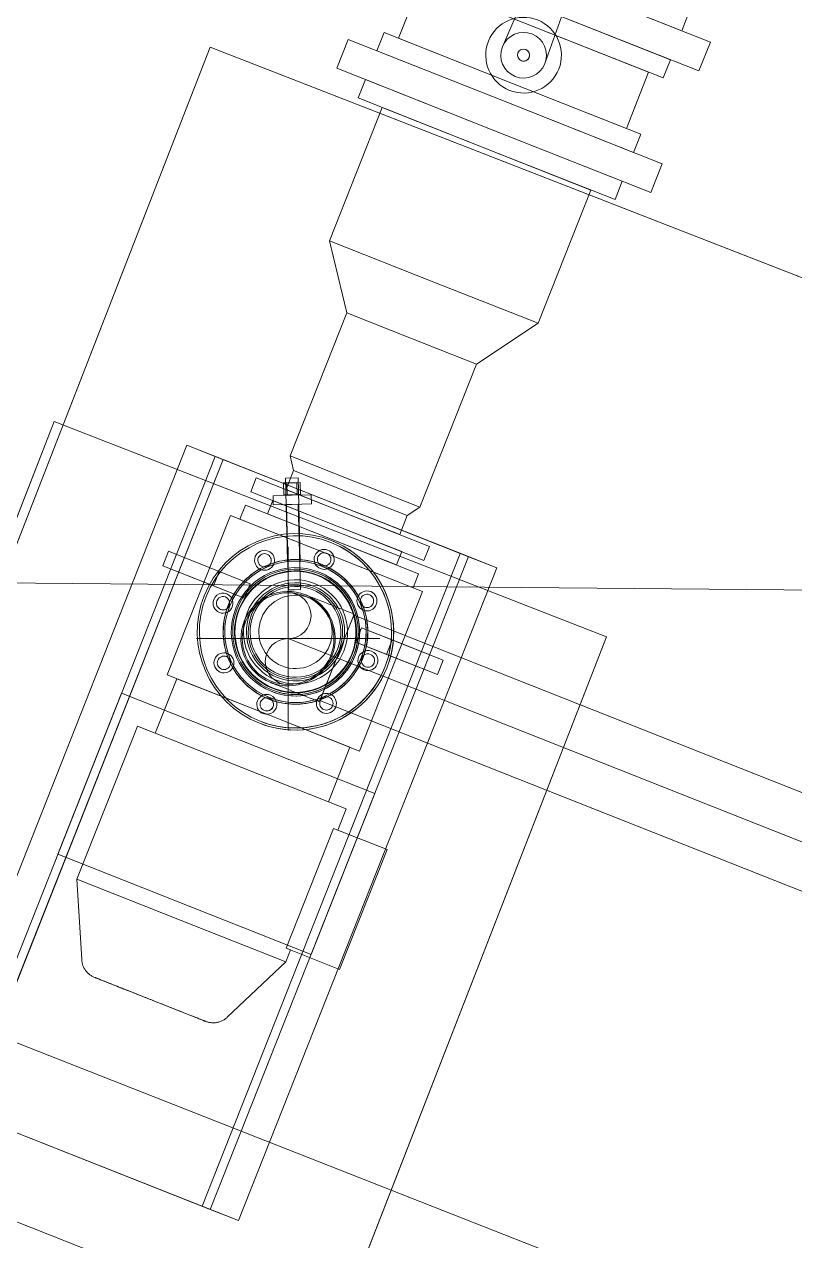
# Model space of a CAD drawing. Header units: metres. Extents: x -207 to 292, y -187 to 169.
# Drawn here: x -40.017 to -39.093, y -80.853 to -79.394 of the extents above; entities that cross this region are included whole.
import ezdxf

# ---------------------------------------------------------------- set-up
doc = ezdxf.new("R2010")
doc.units = ezdxf.units.M
for name, color, linetype, lineweight in [('A-FLOR', 7, 'Continuous', 9), ('C-TOPO-MAJR', 7, 'Continuous', 35), ('CERCO INTERIOR', 7, 'Continuous', 9), ('M-EQPM', 7, 'Continuous', 9), ('P-PIPE', 7, 'Continuous', 9), ('P-PIPE-CNTR', 7, 'Continuous', 9)]:
    doc.layers.add(name, color=color, linetype=linetype, lineweight=lineweight)
doc.layers.add('PR10-ARQ-PL-001-Emplazamiento-C-1_dwg', color=7, linetype='Continuous', lineweight=9, true_color=0x767676)

# ---------------------------------------------------------------- blocks, each defined once
blk = doc.blocks.new('M_Sistema Bombas-Valvulas - M_Sistema Bombas-Valvulas-2196224-PLANTA EMPLAZAMIENTO ACTUALIZADO')
at = {"layer": 'M-EQPM'}
for p, q in [((-0.6816, 0.2036), (0.1602, 0.2036)), ((-0.6816, 0.2036), (0.1602, 0.2036)), ((0.1602, 0.2036), (0.1602, 0.1569)), ((0.1602, 0.2036), (0.1602, 0.167)), ((0.6838, 0.2026), (0.6466, 0.2026)), ((0.6466, 0), (0.6466, 0.2026)), ((0.6838, 0), (0.6838, 0.2026)), ((0.015, 0.1773), (0.015, 0.0718)), ((0.015, 0.1116), (0.015, 0.1773)), ((0.015, 0.1773), (0.0337, 0.1773)), ((0.0337, 0.0718), (0.0337, 0.1773)), ((0.0337, 0.1773), (0.0337, 0.1116)), ((-0.6816, 0.167), (0.1602, 0.167)), ((0.1602, 0.167), (-0.6816, 0.167)), ((-0.6816, -0.1597), (-0.6816, 0.167)), ((-0.1453, 0.167), (-0.3529, 0.167)), ((-0.3529, 0.167), (-0.1453, 0.167)), ((-0.3529, 0.167), (-0.3529, -0.1597)), ((-0.3529, 0.167), (-0.3529, -0.1597)), ((-0.1453, -0.1597), (-0.1453, 0.167)), ((-0.1453, 0.167), (-0.1453, -0.1597)), ((0.1602, 0.167), (0.1602, -0.1597)), ((0.6466, 0.1657), (0.6231, 0.1657)), ((0.6231, 0), (0.6231, 0.1657)), ((0.6466, 0), (0.6466, 0.1657)), ((0.7074, 0.1657), (0.6838, 0.1657)), ((0.6838, 0), (0.6838, 0.1657)), ((0.7074, 0), (0.7074, 0.1657)), ((0.7799, 0), (0.7799, 0.1657)), ((-0.6816, 0.1569), (-0.6816, -0.1493)), ((0.1602, 0.1569), (-0.6816, 0.1569)), ((-0.6816, 0.1569), (0.1602, 0.1569)), ((0.1602, -0.1493), (0.1602, 0.1569)), ((0.7799, 0.147), (0.7074, 0.147)), ((0.7074, 0), (0.7074, 0.147)), ((0.7799, 0), (0.7799, 0.147)), ((-0.3724, 0.1347), (-0.4597, 0.0939)), ((-0.1904, 0.1347), (-0.3724, 0.1347)), ((-0.3724, 0), (-0.3724, 0.1347)), ((-0.1749, 0.1347), (-0.1904, 0.1347)), ((-0.1749, 0), (-0.1749, 0.1347)), ((0.4512, 0.1347), (0.3784, 0.0837)), ((0.6231, 0.1347), (0.4512, 0.1347)), ((0.4512, 0), (0.4512, 0.1347)), ((0.6231, 0), (0.6231, 0.1347)), ((0.1011, 0.124), (-0.1046, 0.124)), ((-0.1046, 0.124), (-0.1046, 0)), ((0.1011, 0), (0.1011, 0.124)), ((-0.1046, 0.1117), (-0.1749, 0.1117)), ((-0.1749, 0), (-0.1749, 0.1117)), ((-0.1046, 0), (-0.1046, 0.1117)), ((0.0337, 0.1116), (0.015, 0.1116)), ((0.015, 0.1116), (0.015, 0.0718)), ((0.0337, 0.0718), (0.0337, 0.1116)), ((0.1192, 0.1117), (0.1011, 0.1117)), ((0.1011, 0), (0.1011, 0.1117)), ((0.1192, 0), (0.1192, 0.1117)), ((0.1545, 0.1117), (0.1364, 0.1117)), ((0.1364, 0), (0.1364, 0.1117)), ((0.1545, 0), (0.1545, 0.1117)), ((0.1668, 0.079), (0.0751, 0.0401)), ((0.1364, 0.0833), (0.1192, 0.0833)), ((0.1192, 0), (0.1192, 0.0833)), ((0.1419, 0.0851), (0.1318, 0.0809)), ((0.1408, 0.0598), (0.1318, 0.0809)), ((0.1364, 0.0833), (0.1364, 0)), ((0.1419, 0.0851), (0.1509, 0.064)), ((0.1607, 0.0791), (0.1476, 0.0735)), ((0.1476, 0.0735), (0.1607, 0.0791)), ((0.1476, 0.0735), (0.1554, 0.0551)), ((0.1476, 0.0735), (0.1492, 0.0698)), ((0.1622, 0.0753), (0.1492, 0.0698)), ((0.1789, 0.0733), (0.1545, 0.0733)), ((0.1545, 0), (0.1545, 0.0733)), ((0.1622, 0.0753), (0.1607, 0.0791)), ((0.1685, 0.0607), (0.1607, 0.0791)), ((0.1669, 0.0644), (0.1622, 0.0753)), ((0.1727, 0.0651), (0.1668, 0.079)), ((0.1727, 0.0651), (0.1668, 0.079)), ((0.1938, 0.0837), (0.1789, 0.0733)), ((0.1789, 0), (0.1789, 0.0733)), ((0.3784, 0.0837), (0.1938, 0.0837)), ((0.1938, 0.0837), (0.1938, 0)), ((0.3784, 0), (0.3784, 0.0837)), ((0.015, 0.0718), (0.0337, 0.0718)), ((0.015, 0.0718), (0.0337, 0.0718)), ((0.138, 0.0663), (0.0437, 0.0263)), ((0.081, 0.0262), (0.1727, 0.0651)), ((0.1408, 0.0598), (0.138, 0.0663)), ((0.1497, 0.0387), (0.1408, 0.0598)), ((0.1436, 0.0532), (0.1408, 0.0598)), ((0.1492, 0.0698), (0.1538, 0.0588)), ((0.1509, 0.064), (0.1598, 0.043)), ((0.1538, 0.0588), (0.1669, 0.0644)), ((0.1538, 0.0588), (0.1554, 0.0551)), ((0.1554, 0.0551), (0.1685, 0.0607)), ((0.1554, 0.0551), (0.1685, 0.0607)), ((0.1685, 0.0607), (0.1669, 0.0644)), ((0.0493, 0.0132), (0.1436, 0.0532)), ((0.0751, 0.0401), (0.081, 0.0262)), ((0.0751, 0.0401), (0.081, 0.0262)), ((0.1497, 0.0387), (0.1598, 0.043)), ((0.0465, 0.0197), (0.0437, 0.0263)), ((0.0493, 0.0132), (0.0465, 0.0197)), ((1.25, 0.0097), (0.7437, 0.0274)), ((0.7437, 0.0274), (1.25, 0.0097)), ((-0.3724, -0.1347), (-0.3724, 0)), ((-0.1749, -0.1117), (-0.1749, 0)), ((-0.1749, -0.1347), (-0.1749, 0)), ((-0.1046, 0), (-0.1046, -0.124)), ((-0.1046, -0.1117), (-0.1046, 0)), ((0.1011, -0.1117), (0.1011, 0)), ((0.1011, -0.124), (0.1011, 0)), ((0.1192, -0.0833), (0.1192, 0)), ((0.1192, -0.1117), (0.1192, 0)), ((0.1364, 0), (0.1364, -0.0833)), ((0.1364, -0.1117), (0.1364, 0)), ((0.1545, -0.1117), (0.1545, 0)), ((0.1545, -0.0733), (0.1545, 0)), ((0.1789, -0.0733), (0.1789, 0)), ((0.1938, 0), (0.1938, -0.0837)), ((0.3784, -0.0837), (0.3784, 0)), ((0.4512, -0.1347), (0.4512, 0)), ((0.6231, -0.1657), (0.6231, 0)), ((0.6231, -0.1347), (0.6231, 0)), ((0.6466, -0.2026), (0.6466, 0)), ((0.6466, -0.1657), (0.6466, 0)), ((0.6838, -0.1657), (0.6838, 0)), ((0.6838, -0.2026), (0.6838, 0)), ((0.7074, -0.147), (0.7074, 0)), ((0.7074, -0.1657), (0.7074, 0)), ((0.7799, -0.1657), (0.7799, 0)), ((0.7799, -0.147), (0.7799, 0)), ((0.8035, -0.2026), (0.8035, 0)), ((0.8035, -0.1657), (0.8035, 0)), ((0.8407, -0.1657), (0.8407, 0)), ((0.8407, -0.2026), (0.8407, 0)), ((0.7437, -0.0274), (1.25, -0.0097)), ((1.25, -0.0097), (0.7437, -0.0274)), ((0.0337, -0.0718), (0.015, -0.0718)), ((0.015, -0.0718), (0.015, -0.1116)), ((0.015, -0.0718), (0.015, -0.1773)), ((0.0337, -0.0718), (0.015, -0.0718)), ((0.0337, -0.1116), (0.0337, -0.0718)), ((0.0337, -0.1773), (0.0337, -0.0718)), ((0.1192, -0.0833), (0.1364, -0.0833)), ((0.1545, -0.0733), (0.1789, -0.0733)), ((0.1789, -0.0733), (0.1938, -0.0837)), ((0.1938, -0.0837), (0.3784, -0.0837)), ((0.3784, -0.0837), (0.4512, -0.1347)), ((-0.4597, -0.0939), (-0.3724, -0.1347)), ((-0.1749, -0.1117), (-0.1046, -0.1117)), ((0.015, -0.1116), (0.0337, -0.1116)), ((0.015, -0.1773), (0.015, -0.1116)), ((0.0337, -0.1116), (0.0337, -0.1773)), ((0.1011, -0.1117), (0.1192, -0.1117)), ((0.1364, -0.1117), (0.1545, -0.1117)), ((-0.3569, -0.1293), (-0.2023, -0.1293)), ((-0.2023, -0.1293), (-0.3569, -0.1293)), ((-0.3569, -0.1293), (-0.3569, -0.1347)), ((-0.2023, -0.1293), (-0.3569, -0.1293)), ((-0.3569, -0.1293), (-0.2023, -0.1293)), ((-0.3569, -0.1293), (-0.3569, -0.1982)), ((-0.3569, -0.1293), (-0.3569, -0.1982)), ((-0.2023, -0.1347), (-0.2023, -0.1293)), ((-0.2023, -0.1982), (-0.2023, -0.1293)), ((-0.2023, -0.1293), (-0.2023, -0.1982)), ((-0.1046, -0.124), (0.1011, -0.124)), ((-0.3724, -0.1347), (-0.3569, -0.1347)), ((-0.2023, -0.1347), (-0.1904, -0.1347)), ((-0.1904, -0.1347), (-0.1749, -0.1347)), ((0.4512, -0.1347), (0.6231, -0.1347)), ((-0.6816, -0.1493), (-0.6816, -0.1963)), ((-0.6816, -0.1493), (0.1602, -0.1493)), ((0.1602, -0.1493), (-0.6816, -0.1493)), ((0.1602, -0.1597), (-0.6816, -0.1597)), ((-0.6816, -0.1597), (0.1602, -0.1597)), ((-0.6816, -0.1963), (-0.6816, -0.1597)), ((-0.1453, -0.1597), (-0.3529, -0.1597)), ((-0.3529, -0.1597), (-0.1453, -0.1597)), ((0.1602, -0.1493), (0.1602, -0.1963)), ((0.1602, -0.1597), (0.1602, -0.1963)), ((0.7074, -0.147), (0.7799, -0.147)), ((0.6231, -0.1657), (0.6466, -0.1657)), ((0.6838, -0.1657), (0.7074, -0.1657)), ((0.7799, -0.1657), (0.8035, -0.1657)), ((0.8407, -0.1657), (0.8643, -0.1657)), ((0.0337, -0.1773), (0.015, -0.1773)), ((0.1602, -0.1963), (-0.6816, -0.1963)), ((-0.6816, -0.1963), (0.1602, -0.1963)), ((-0.2023, -0.1982), (-0.3569, -0.1982)), ((-0.3569, -0.1982), (-0.2023, -0.1982)), ((0.6466, -0.2026), (0.6838, -0.2026)), ((0.8035, -0.2026), (0.8407, -0.2026))]:
    blk.add_line(p, q, dxfattribs=at)
at = {"layer": 'M-EQPM', "flags": 128}
for points in [[(-0.474, 0.0715), (-0.474, 0.0725), (-0.474, 0.0735), (-0.4739, 0.0745), (-0.4737, 0.0754), (-0.4736, 0.0764), (-0.4733, 0.0774), (-0.4731, 0.0783), (-0.4728, 0.0793), (-0.4725, 0.0802), (-0.4721, 0.0811), (-0.4717, 0.082), (-0.4712, 0.0829), (-0.4708, 0.0838), (-0.4703, 0.0847), (-0.4697, 0.0855), (-0.4691, 0.0863), (-0.4685, 0.0871), (-0.4679, 0.0878), (-0.4672, 0.0886), (-0.4665, 0.0893), (-0.4658, 0.0899), (-0.4651, 0.0906), (-0.4643, 0.0912), (-0.4635, 0.0918), (-0.4627, 0.0923), (-0.4618, 0.0929), (-0.4609, 0.0933), (-0.4601, 0.0938), (-0.4597, 0.0939)], [(0.0868, 0), (0.0867, 0.0035), (0.0865, 0.0069), (0.0861, 0.0104), (0.0857, 0.0138), (0.085, 0.0172), (0.0843, 0.0206), (0.0834, 0.024), (0.0824, 0.0273), (0.0812, 0.0306), (0.0799, 0.0338), (0.0785, 0.037), (0.077, 0.0401), (0.0753, 0.0431), (0.0735, 0.0461), (0.0716, 0.049), (0.0696, 0.0518), (0.0675, 0.0546), (0.0652, 0.0572), (0.0629, 0.0598), (0.0605, 0.0622), (0.0579, 0.0646), (0.0553, 0.0669), (0.0526, 0.069), (0.0498, 0.0711), (0.0469, 0.073), (0.0439, 0.0748), (0.0409, 0.0765), (0.0378, 0.0781), (0.0347, 0.0795), (0.0314, 0.0809), (0.0282, 0.0821), (0.0249, 0.0831), (0.0215, 0.0841), (0.0182, 0.0848), (0.0147, 0.0855), (0.0113, 0.086), (0.0079, 0.0864), (0.0044, 0.0867), (0.0009, 0.0868), (-0.0025, 0.0867), (-0.006, 0.0866), (-0.0095, 0.0863), (-0.0129, 0.0858), (-0.0163, 0.0852), (-0.0197, 0.0845), (-0.0231, 0.0836), (-0.0264, 0.0827), (-0.0297, 0.0815), (-0.0329, 0.0803), (-0.0361, 0.0789), (-0.0392, 0.0774), (-0.0423, 0.0758), (-0.0453, 0.074), (-0.0482, 0.0721), (-0.0511, 0.0702), (-0.0538, 0.0681), (-0.0565, 0.0658), (-0.0591, 0.0635), (-0.0616, 0.0611), (-0.064, 0.0586), (-0.0663, 0.056), (-0.0685, 0.0533), (-0.0705, 0.0505), (-0.0725, 0.0477), (-0.0744, 0.0447), (-0.0761, 0.0417), (-0.0777, 0.0386), (-0.0792, 0.0355), (-0.0805, 0.0323), (-0.0818, 0.0291), (-0.0829, 0.0258), (-0.0838, 0.0224), (-0.0846, 0.0191), (-0.0853, 0.0157), (-0.0859, 0.0122), (-0.0863, 0.0088), (-0.0866, 0.0053), (-0.0867, 0.0019), (-0.0868, 0)], [(-0.474, 0), (-0.474, 0.0029), (-0.474, 0.0057), (-0.474, 0.0086), (-0.474, 0.0114), (-0.474, 0.0142), (-0.474, 0.017), (-0.474, 0.0198), (-0.474, 0.0225), (-0.474, 0.0252), (-0.474, 0.0278), (-0.474, 0.0304), (-0.474, 0.033), (-0.474, 0.0355), (-0.474, 0.038), (-0.474, 0.0404), (-0.474, 0.0427), (-0.474, 0.045), (-0.474, 0.0471), (-0.474, 0.0492), (-0.474, 0.0513), (-0.474, 0.0532), (-0.474, 0.0551), (-0.474, 0.0569), (-0.474, 0.0586), (-0.474, 0.0602), (-0.474, 0.0617), (-0.474, 0.063), (-0.474, 0.0643), (-0.474, 0.0655), (-0.474, 0.0666), (-0.474, 0.0676), (-0.474, 0.0685), (-0.474, 0.0693), (-0.474, 0.0699), (-0.474, 0.0704), (-0.474, 0.0709), (-0.474, 0.0712), (-0.474, 0.0714), (-0.474, 0.0715)], [(-0.474, 0.0715), (-0.474, 0.0714), (-0.474, 0.0713), (-0.474, 0.071), (-0.474, 0.0706), (-0.474, 0.0701), (-0.474, 0.0694), (-0.474, 0.0687), (-0.474, 0.0679), (-0.474, 0.0669), (-0.474, 0.0658), (-0.474, 0.0647), (-0.474, 0.0634), (-0.474, 0.062), (-0.474, 0.0606), (-0.474, 0.059), (-0.474, 0.0573), (-0.474, 0.0556), (-0.474, 0.0537), (-0.474, 0.0518), (-0.474, 0.0498), (-0.474, 0.0477), (-0.474, 0.0455), (-0.474, 0.0433), (-0.474, 0.041), (-0.474, 0.0386), (-0.474, 0.0362), (-0.474, 0.0337), (-0.474, 0.0311), (-0.474, 0.0285), (-0.474, 0.0259), (-0.474, 0.0232), (-0.474, 0.0205), (-0.474, 0.0177), (-0.474, 0.015), (-0.474, 0.0122), (-0.474, 0.0093), (-0.474, 0.0065), (-0.474, 0.0036), (-0.474, 0.0008), (-0.474, 0)], [(-0.474, 0), (-0.474, -0.0029), (-0.474, -0.0057), (-0.474, -0.0086), (-0.474, -0.0114), (-0.474, -0.0142), (-0.474, -0.017), (-0.474, -0.0198), (-0.474, -0.0225), (-0.474, -0.0252), (-0.474, -0.0278), (-0.474, -0.0304), (-0.474, -0.033), (-0.474, -0.0355), (-0.474, -0.038), (-0.474, -0.0404), (-0.474, -0.0427), (-0.474, -0.045), (-0.474, -0.0471), (-0.474, -0.0492), (-0.474, -0.0513), (-0.474, -0.0532), (-0.474, -0.0551), (-0.474, -0.0569), (-0.474, -0.0586), (-0.474, -0.0602), (-0.474, -0.0617), (-0.474, -0.063), (-0.474, -0.0643), (-0.474, -0.0655), (-0.474, -0.0666), (-0.474, -0.0676), (-0.474, -0.0685), (-0.474, -0.0693), (-0.474, -0.0699), (-0.474, -0.0704), (-0.474, -0.0709), (-0.474, -0.0712), (-0.474, -0.0714), (-0.474, -0.0715)], [(-0.474, -0.0715), (-0.474, -0.0714), (-0.474, -0.0713), (-0.474, -0.071), (-0.474, -0.0706), (-0.474, -0.0701), (-0.474, -0.0694), (-0.474, -0.0687), (-0.474, -0.0679), (-0.474, -0.0669), (-0.474, -0.0658), (-0.474, -0.0647), (-0.474, -0.0634), (-0.474, -0.062), (-0.474, -0.0606), (-0.474, -0.059), (-0.474, -0.0573), (-0.474, -0.0556), (-0.474, -0.0537), (-0.474, -0.0518), (-0.474, -0.0498), (-0.474, -0.0477), (-0.474, -0.0455), (-0.474, -0.0433), (-0.474, -0.041), (-0.474, -0.0386), (-0.474, -0.0362), (-0.474, -0.0337), (-0.474, -0.0311), (-0.474, -0.0285), (-0.474, -0.0259), (-0.474, -0.0232), (-0.474, -0.0205), (-0.474, -0.0177), (-0.474, -0.015), (-0.474, -0.0122), (-0.474, -0.0093), (-0.474, -0.0065), (-0.474, -0.0036), (-0.474, -0.0008), (-0.474, 0)], [(-0.0868, 0), (-0.0867, -0.0035), (-0.0865, -0.0069), (-0.0861, -0.0104), (-0.0857, -0.0138), (-0.085, -0.0172), (-0.0843, -0.0206), (-0.0834, -0.024), (-0.0824, -0.0273), (-0.0812, -0.0306), (-0.0799, -0.0338), (-0.0785, -0.037), (-0.077, -0.0401), (-0.0753, -0.0431), (-0.0735, -0.0461), (-0.0716, -0.049), (-0.0696, -0.0518), (-0.0675, -0.0546), (-0.0652, -0.0572), (-0.0629, -0.0598), (-0.0605, -0.0622), (-0.0579, -0.0646), (-0.0553, -0.0669), (-0.0526, -0.069), (-0.0498, -0.0711), (-0.0469, -0.073), (-0.0439, -0.0748), (-0.0409, -0.0765), (-0.0378, -0.0781), (-0.0347, -0.0795), (-0.0314, -0.0809), (-0.0282, -0.0821), (-0.0249, -0.0831), (-0.0215, -0.0841), (-0.0182, -0.0848), (-0.0147, -0.0855), (-0.0113, -0.086), (-0.0079, -0.0864), (-0.0044, -0.0867), (-0.0009, -0.0868), (0.0025, -0.0867), (0.006, -0.0866), (0.0095, -0.0863), (0.0129, -0.0858), (0.0163, -0.0852), (0.0197, -0.0845), (0.0231, -0.0836), (0.0264, -0.0827), (0.0297, -0.0815), (0.0329, -0.0803), (0.0361, -0.0789), (0.0392, -0.0774), (0.0423, -0.0758), (0.0453, -0.074), (0.0482, -0.0721), (0.0511, -0.0702), (0.0538, -0.0681), (0.0565, -0.0658), (0.0591, -0.0635), (0.0616, -0.0611), (0.064, -0.0586), (0.0663, -0.056), (0.0685, -0.0533), (0.0705, -0.0505), (0.0725, -0.0477), (0.0744, -0.0447), (0.0761, -0.0417), (0.0777, -0.0386), (0.0792, -0.0355), (0.0805, -0.0323), (0.0818, -0.0291), (0.0829, -0.0258), (0.0838, -0.0224), (0.0846, -0.0191), (0.0853, -0.0157), (0.0859, -0.0122), (0.0863, -0.0088), (0.0866, -0.0053), (0.0867, -0.0019), (0.0868, 0)], [(-0.4597, -0.0939), (-0.4606, -0.0935), (-0.4615, -0.093), (-0.4623, -0.0925), (-0.4632, -0.092), (-0.464, -0.0914), (-0.4648, -0.0908), (-0.4655, -0.0902), (-0.4663, -0.0895), (-0.467, -0.0888), (-0.4677, -0.0881), (-0.4683, -0.0873), (-0.4689, -0.0866), (-0.4695, -0.0858), (-0.4701, -0.085), (-0.4706, -0.0841), (-0.4711, -0.0832), (-0.4715, -0.0824), (-0.4719, -0.0815), (-0.4723, -0.0806), (-0.4727, -0.0796), (-0.473, -0.0787), (-0.4732, -0.0777), (-0.4735, -0.0768), (-0.4737, -0.0758), (-0.4738, -0.0748), (-0.4739, -0.0738), (-0.474, -0.0728), (-0.474, -0.0718), (-0.474, -0.0715)]]:
    blk.add_lwpolyline(points, dxfattribs=at)
at = {"layer": 'M-EQPM'}
for centre, radius, start, end in [((0, 0), 0.1178, 0, 180), ((0, 0), 0.1178, 0, 180), ((0, 0), 0.1178, 0, 180), ((0, 0), 0.1178, 0, 180), ((0, 0), 0.1178, 0, 180), ((0, 0), 0.1178, 0, 180), ((0, 0), 0.1178, 360, 180), ((0, 0), 0.1178, 360, 180), ((0, 0), 0.1153, 0, 180), ((0, 0), 0.1153, 0, 180), ((0, 0), 0.1153, 360, 180), ((0, 0), 0.1153, 360, 180), ((0, 0.0935), 0.012, 90, 270), ((0, 0.0935), 0.012, 90, 270), ((0, 0.0935), 0.012, 90, 270), ((0, 0.0935), 0.012, 90, 270), ((0, 0.0935), 0.012, 90, 270), ((0, 0.0935), 0.012, 90, 270), ((0, 0.0935), 0.012, 90, 270), ((0, 0.0935), 0.012, 90, 270), ((0, 0.0935), 0.012, 90, 270), ((0, 0.0935), 0.012, 90, 270), ((0, 0.0935), 0.012, 90, 270), ((0, 0.0935), 0.012, 90, 270), ((0, 0.0935), 0.012, 270, 90), ((0, 0.0935), 0.012, 270, 90), ((0, 0.0935), 0.012, 270, 90), ((0, 0.0935), 0.012, 270, 90), ((0, 0.0935), 0.012, 270, 90), ((0, 0.0935), 0.012, 270, 90), ((0, 0.0935), 0.012, 270, 90), ((0, 0.0935), 0.012, 270, 90), ((0, 0.0935), 0.012, 270, 90), ((0, 0.0935), 0.012, 270, 90), ((0, 0.0935), 0.012, 270, 90), ((0, 0.0935), 0.012, 270, 90), ((0, 0.0935), 0.008, 90, 270), ((0, 0.0935), 0.008, 90, 270), ((0, 0.0935), 0.008, 90, 270), ((0, 0.0935), 0.008, 90, 270), ((0, 0.0935), 0.008, 90, 270), ((0, 0.0935), 0.008, 90, 270), ((0, 0.0935), 0.008, 90, 270), ((0, 0.0935), 0.008, 90, 270), ((0, 0.0935), 0.008, 90, 270), ((0, 0.0935), 0.008, 90, 270), ((0, 0.0935), 0.008, 90, 270), ((0, 0.0935), 0.008, 90, 270), ((0, 0.0935), 0.008, 90, 270), ((0, 0.0935), 0.008, 90, 270), ((0, 0.0935), 0.008, 90, 270), ((0, 0.0935), 0.008, 90, 270), ((0, 0.0935), 0.008, 90, 270), ((0, 0.0935), 0.008, 90, 270), ((0, 0.0935), 0.008, 270, 90), ((0, 0.0935), 0.008, 270, 90), ((0, 0.0935), 0.008, 270, 90), ((0, 0.0935), 0.008, 270, 90), ((0, 0.0935), 0.008, 270, 90), ((0, 0.0935), 0.008, 270, 90), ((0, 0.0935), 0.008, 270, 90), ((0, 0.0935), 0.008, 270, 90), ((0, 0.0935), 0.008, 270, 90), ((0, 0.0935), 0.008, 270, 90), ((0, 0.0935), 0.008, 270, 90), ((0, 0.0935), 0.008, 270, 90), ((0, 0.0935), 0.008, 270, 90), ((0, 0.0935), 0.008, 270, 90), ((0, 0.0935), 0.008, 270, 90), ((0, 0.0935), 0.008, 270, 90), ((0, 0.0935), 0.008, 270, 90), ((0, 0.0935), 0.008, 270, 90), ((0, 0), 0.0867, 0, 180), ((0, 0), 0.0867, 360, 180), ((0, 0), 0.0867, 360, 180), ((0, 0), 0.0867, 360, 180), ((0, 0), 0.0848, 0, 180), ((0, 0), 0.0848, 0, 180), ((0, 0), 0.0848, 360, 180), ((0, 0), 0.0848, 360, 180), ((-0.0661, 0.0661), 0.012, 135, 315), ((-0.0661, 0.0661), 0.012, 135, 315), ((-0.0661, 0.0661), 0.012, 135, 315), ((-0.0661, 0.0661), 0.012, 135, 315), ((-0.0661, 0.0661), 0.012, 135, 315), ((-0.0661, 0.0661), 0.012, 135, 315), ((-0.0661, 0.0661), 0.012, 135, 315), ((-0.0661, 0.0661), 0.012, 135, 315), ((-0.0661, 0.0661), 0.012, 135, 315), ((-0.0661, 0.0661), 0.012, 135, 315), ((-0.0661, 0.0661), 0.012, 135, 315), ((-0.0661, 0.0661), 0.012, 135, 315), ((0, 0), 0.077, 360, 180), ((0, 0), 0.077, 0, 180), ((0, 0), 0.0753, 0, 180), ((0, 0), 0.0753, 360, 180), ((-0.0661, 0.0661), 0.012, 315, 135), ((-0.0661, 0.0661), 0.012, 315, 135), ((-0.0661, 0.0661), 0.012, 315, 135), ((-0.0661, 0.0661), 0.012, 315, 135), ((-0.0661, 0.0661), 0.012, 315, 135), ((-0.0661, 0.0661), 0.012, 315, 135), ((-0.0661, 0.0661), 0.012, 315, 135), ((-0.0661, 0.0661), 0.012, 315, 135), ((-0.0661, 0.0661), 0.012, 315, 135), ((-0.0661, 0.0661), 0.012, 315, 135), ((-0.0661, 0.0661), 0.012, 315, 135), ((-0.0661, 0.0661), 0.012, 315, 135), ((0, 0), 0.0732, 0, 180), ((0, 0), 0.0732, 0, 180), ((0, 0), 0.0732, 0, 180), ((0, 0), 0.0732, 0, 180), ((0, 0), 0.0732, 360, 180), ((0, 0), 0.0732, 0, 180), ((-0.0661, 0.0661), 0.008, 315, 135), ((-0.0661, 0.0661), 0.008, 315, 135), ((-0.0661, 0.0661), 0.008, 315, 135), ((-0.0661, 0.0661), 0.008, 315, 135), ((-0.0661, 0.0661), 0.008, 315, 135), ((-0.0661, 0.0661), 0.008, 315, 135), ((-0.0661, 0.0661), 0.008, 315, 135), ((-0.0661, 0.0661), 0.008, 315, 135), ((-0.0661, 0.0661), 0.008, 315, 135), ((-0.0661, 0.0661), 0.008, 315, 135), ((-0.0661, 0.0661), 0.008, 315, 135), ((-0.0661, 0.0661), 0.008, 315, 135), ((-0.0661, 0.0661), 0.008, 315, 135), ((-0.0661, 0.0661), 0.008, 315, 135), ((-0.0661, 0.0661), 0.008, 315, 135), ((-0.0661, 0.0661), 0.008, 315, 135), ((-0.0661, 0.0661), 0.008, 315, 135), ((-0.0661, 0.0661), 0.008, 315, 135), ((0.0661, 0.0661), 0.012, 45, 225), ((0.0661, 0.0661), 0.012, 45, 225), ((0.0661, 0.0661), 0.012, 45, 225), ((0.0661, 0.0661), 0.012, 45, 225), ((0.0661, 0.0661), 0.012, 45, 225), ((0.0661, 0.0661), 0.012, 45, 225), ((0.0661, 0.0661), 0.012, 45, 225), ((0.0661, 0.0661), 0.012, 45, 225), ((0.0661, 0.0661), 0.012, 45, 225), ((0.0661, 0.0661), 0.012, 45, 225), ((0.0661, 0.0661), 0.012, 45, 225), ((0.0661, 0.0661), 0.012, 45, 225), ((0.0661, 0.0661), 0.012, 225, 45), ((0.0661, 0.0661), 0.012, 225, 45), ((0.0661, 0.0661), 0.012, 225, 45), ((0.0661, 0.0661), 0.012, 225, 45), ((0.0661, 0.0661), 0.012, 225, 45), ((0.0661, 0.0661), 0.012, 225, 45), ((0.0661, 0.0661), 0.012, 225, 45), ((0.0661, 0.0661), 0.012, 225, 45), ((0.0661, 0.0661), 0.012, 225, 45), ((0.0661, 0.0661), 0.012, 225, 45), ((0.0661, 0.0661), 0.012, 225, 45), ((0.0661, 0.0661), 0.012, 225, 45), ((0.0661, 0.0661), 0.008, 45, 225), ((0.0661, 0.0661), 0.008, 45, 225), ((0.0661, 0.0661), 0.008, 45, 225), ((0.0661, 0.0661), 0.008, 45, 225), ((0.0661, 0.0661), 0.008, 45, 225), ((0.0661, 0.0661), 0.008, 45, 225), ((0.0661, 0.0661), 0.008, 45, 225), ((0.0661, 0.0661), 0.008, 45, 225), ((0.0661, 0.0661), 0.008, 45, 225), ((0.0661, 0.0661), 0.008, 45, 225), ((0.0661, 0.0661), 0.008, 45, 225), ((0.0661, 0.0661), 0.008, 45, 225), ((0.0661, 0.0661), 0.008, 45, 225), ((0.0661, 0.0661), 0.008, 45, 225), ((0.0661, 0.0661), 0.008, 45, 225), ((0.0661, 0.0661), 0.008, 45, 225), ((0.0661, 0.0661), 0.008, 45, 225), ((0.0661, 0.0661), 0.008, 45, 225), ((-0.0661, 0.0661), 0.008, 135, 315), ((-0.0661, 0.0661), 0.008, 135, 315), ((-0.0661, 0.0661), 0.008, 135, 315), ((-0.0661, 0.0661), 0.008, 135, 315), ((-0.0661, 0.0661), 0.008, 135, 315), ((-0.0661, 0.0661), 0.008, 135, 315), ((-0.0661, 0.0661), 0.008, 135, 315), ((-0.0661, 0.0661), 0.008, 135, 315), ((-0.0661, 0.0661), 0.008, 135, 315), ((-0.0661, 0.0661), 0.008, 135, 315), ((-0.0661, 0.0661), 0.008, 135, 315), ((-0.0661, 0.0661), 0.008, 135, 315), ((-0.0661, 0.0661), 0.008, 135, 315), ((-0.0661, 0.0661), 0.008, 135, 315), ((-0.0661, 0.0661), 0.008, 135, 315), ((-0.0661, 0.0661), 0.008, 135, 315), ((-0.0661, 0.0661), 0.008, 135, 315), ((-0.0661, 0.0661), 0.008, 135, 315), ((0, 0), 0.0726, 0, 180), ((0, 0), 0.0726, 360, 180), ((0, 0), 0.0624, 360, 180), ((0, 0), 0.0624, 360, 180), ((0, 0), 0.0624, 360, 180), ((0, 0), 0.0624, 360, 180), ((0, 0), 0.0624, 360, 180), ((0, 0), 0.0624, 360, 180), ((0, 0), 0.0589, 0, 180), ((0, 0), 0.0589, 0, 180), ((0.0661, 0.0661), 0.008, 225, 45), ((0.0661, 0.0661), 0.008, 225, 45), ((0.0661, 0.0661), 0.008, 225, 45), ((0.0661, 0.0661), 0.008, 225, 45), ((0.0661, 0.0661), 0.008, 225, 45), ((0.0661, 0.0661), 0.008, 225, 45), ((0.0661, 0.0661), 0.008, 225, 45), ((0.0661, 0.0661), 0.008, 225, 45), ((0.0661, 0.0661), 0.008, 225, 45), ((0.0661, 0.0661), 0.008, 225, 45), ((0.0661, 0.0661), 0.008, 225, 45), ((0.0661, 0.0661), 0.008, 225, 45), ((0.0661, 0.0661), 0.008, 225, 45), ((0.0661, 0.0661), 0.008, 225, 45), ((0.0661, 0.0661), 0.008, 225, 45), ((0.0661, 0.0661), 0.008, 225, 45), ((0.0661, 0.0661), 0.008, 225, 45), ((0.0661, 0.0661), 0.008, 225, 45), ((0, 0), 0.0566, 360, 180), ((0, 0), 0.0545, 360, 180), ((0, 0), 0.0545, 360, 180), ((0, 0), 0.044, 360, 180), ((0, 0), 0.044, 360, 180), ((0, 0), 0.044, 360, 180), ((0, 0), 0.044, 360, 180), ((0.7437, 0), 0.0454, 360, 180), ((0.7437, 0), 0.0454, 360, 180), ((0.7437, 0), 0.0274, 90, 270), ((0.7437, 0), 0.0274, 90, 270), ((0.7437, 0), 0.0274, 360, 180), ((0.7437, 0), 0.0274, 360, 180), ((0, 0), 0.1178, 180, 0), ((0, 0), 0.1178, 180, 0), ((0, 0), 0.1178, 180, 0), ((0, 0), 0.1178, 180, 0), ((0, 0), 0.1178, 180, 0), ((0, 0), 0.1178, 180, 0), ((0, 0), 0.1178, 180, 360), ((0, 0), 0.1178, 180, 360), ((0, 0), 0.1153, 180, 0), ((0, 0), 0.1153, 180, 0), ((0, 0), 0.1153, 180, 360), ((0, 0), 0.1153, 180, 360), ((-0.0935, 0), 0.012, 0, 180), ((-0.0935, 0), 0.012, 0, 180), ((-0.0935, 0), 0.012, 0, 180), ((-0.0935, 0), 0.012, 0, 180), ((-0.0935, 0), 0.012, 0, 180), ((-0.0935, 0), 0.012, 0, 180), ((-0.0935, 0), 0.012, 0, 180), ((-0.0935, 0), 0.012, 0, 180), ((-0.0935, 0), 0.012, 0, 180), ((-0.0935, 0), 0.012, 0, 180), ((-0.0935, 0), 0.012, 0, 180), ((-0.0935, 0), 0.012, 0, 180), ((-0.0935, 0), 0.008, 0, 180), ((-0.0935, 0), 0.008, 0, 180), ((-0.0935, 0), 0.008, 0, 180), ((-0.0935, 0), 0.008, 0, 180), ((-0.0935, 0), 0.008, 360, 180), ((-0.0935, 0), 0.008, 0, 180), ((-0.0935, 0), 0.008, 0, 180), ((-0.0935, 0), 0.008, 0, 180), ((-0.0935, 0), 0.008, 0, 180), ((-0.0935, 0), 0.008, 0, 180), ((-0.0935, 0), 0.008, 360, 180), ((-0.0935, 0), 0.008, 0, 180), ((-0.0935, 0), 0.008, 0, 180), ((-0.0935, 0), 0.008, 360, 180), ((-0.0935, 0), 0.008, 0, 180), ((-0.0935, 0), 0.008, 0, 180), ((-0.0935, 0), 0.008, 360, 180), ((-0.0935, 0), 0.008, 0, 180), ((-0.0935, 0), 0.008, 180, 0), ((-0.0935, 0), 0.008, 180, 0), ((-0.0935, 0), 0.008, 180, 0), ((-0.0935, 0), 0.008, 180, 0), ((-0.0935, 0), 0.008, 180, 360), ((-0.0935, 0), 0.008, 180, 0), ((-0.0935, 0), 0.008, 180, 0), ((-0.0935, 0), 0.008, 180, 0), ((-0.0935, 0), 0.008, 180, 0), ((-0.0935, 0), 0.008, 180, 0), ((-0.0935, 0), 0.008, 180, 360), ((-0.0935, 0), 0.008, 180, 0), ((-0.0935, 0), 0.008, 180, 0), ((-0.0935, 0), 0.008, 180, 360), ((-0.0935, 0), 0.008, 180, 0), ((-0.0935, 0), 0.008, 180, 0), ((-0.0935, 0), 0.008, 180, 0), ((-0.0935, 0), 0.008, 180, 360), ((0, 0), 0.0867, 180, 0), ((0, 0), 0.0867, 180, 360), ((0, 0), 0.0867, 180, 360), ((0, 0), 0.0867, 180, 360), ((0, 0), 0.0848, 180, 0), ((0, 0), 0.0848, 180, 0), ((0, 0), 0.0848, 180, 360), ((0, 0), 0.0848, 180, 360), ((0, 0), 0.077, 180, 360), ((0, 0), 0.077, 180, 0), ((0, 0), 0.0753, 180, 0), ((0, 0), 0.0753, 180, 360), ((0, 0), 0.0732, 180, 0), ((0, 0), 0.0732, 180, 0), ((0, 0), 0.0732, 180, 0), ((0, 0), 0.0732, 180, 0), ((0, 0), 0.0732, 180, 360), ((0, 0), 0.0732, 180, 0), ((0, 0), 0.0726, 180, 0), ((0, 0), 0.0726, 180, 360), ((0, 0), 0.0624, 180, 360), ((0, 0), 0.0624, 180, 360), ((0, 0), 0.0624, 180, 360), ((0, 0), 0.0624, 180, 360), ((0, 0), 0.0624, 180, 360), ((0, 0), 0.0624, 180, 360), ((0, 0), 0.0589, 180, 0), ((0, 0), 0.0589, 180, 0), ((0, 0), 0.0566, 180, 360), ((0, 0), 0.0545, 180, 360), ((0, 0), 0.0545, 180, 360), ((0, 0), 0.044, 180, 360), ((0, 0), 0.044, 180, 360), ((0, 0), 0.044, 180, 360), ((0, 0), 0.044, 180, 360), ((0.0935, 0), 0.012, 360, 180), ((0.0935, 0), 0.012, 0, 180), ((0.0935, 0), 0.012, 360, 180), ((0.0935, 0), 0.012, 0, 180), ((0.0935, 0), 0.012, 360, 180), ((0.0935, 0), 0.012, 0, 180), ((0.0935, 0), 0.012, 360, 180), ((0.0935, 0), 0.012, 0, 180), ((0.0935, 0), 0.012, 0, 180), ((0.0935, 0), 0.012, 360, 180), ((0.0935, 0), 0.012, 0, 180), ((0.0935, 0), 0.012, 360, 180), ((0.0935, 0), 0.012, 180, 360), ((0.0935, 0), 0.012, 180, 360), ((0.0935, 0), 0.012, 180, 360), ((0.0935, 0), 0.012, 180, 360), ((0.0935, 0), 0.012, 180, 360), ((0.0935, 0), 0.012, 180, 360), ((0.0935, 0), 0.012, 180, 360), ((0.0935, 0), 0.012, 180, 360), ((0.0935, 0), 0.012, 180, 360), ((0.0935, 0), 0.012, 180, 360), ((0.0935, 0), 0.012, 180, 360), ((0.0935, 0), 0.012, 180, 360), ((0.0935, 0), 0.008, 0, 180), ((0.0935, 0), 0.008, 0, 180), ((0.0935, 0), 0.008, 0, 180), ((0.0935, 0), 0.008, 0, 180), ((0.0935, 0), 0.008, 360, 180), ((0.0935, 0), 0.008, 0, 180), ((0.0935, 0), 0.008, 0, 180), ((0.0935, 0), 0.008, 0, 180), ((0.0935, 0), 0.008, 0, 180), ((0.0935, 0), 0.008, 0, 180), ((0.0935, 0), 0.008, 360, 180), ((0.0935, 0), 0.008, 0, 180), ((0.0935, 0), 0.008, 0, 180), ((0.0935, 0), 0.008, 0, 180), ((0.0935, 0), 0.008, 360, 180), ((0.0935, 0), 0.008, 0, 180), ((0.0935, 0), 0.008, 0, 180), ((0.0935, 0), 0.008, 0, 180), ((0.0935, 0), 0.008, 180, 360), ((0.0935, 0), 0.008, 180, 360), ((0.0935, 0), 0.008, 180, 360), ((0.0935, 0), 0.008, 180, 360), ((0.0935, 0), 0.008, 180, 360), ((0.0935, 0), 0.008, 180, 360), ((0.0935, 0), 0.008, 180, 360), ((0.0935, 0), 0.008, 180, 360), ((0.0935, 0), 0.008, 180, 360), ((0.0935, 0), 0.008, 180, 360), ((0.0935, 0), 0.008, 180, 360), ((0.0935, 0), 0.008, 180, 360), ((0.0935, 0), 0.008, 180, 360), ((0.0935, 0), 0.008, 180, 360), ((0.0935, 0), 0.008, 180, 360), ((0.0935, 0), 0.008, 180, 360), ((0.0935, 0), 0.008, 180, 360), ((0.0935, 0), 0.008, 180, 360), ((0.7437, 0), 0.0454, 180, 360), ((0.7437, 0), 0.0454, 180, 360), ((0.7437, 0), 0.0274, 180, 360), ((0.7437, 0), 0.0274, 180, 360), ((0.7437, 0), 0.00723, 0, 180), ((0.7437, 0), 0.00723, 360, 180), ((0.7437, 0), 0.00723, 180, 0), ((0.7437, 0), 0.00723, 180, 360), ((-0.0935, 0), 0.012, 180, 0), ((-0.0935, 0), 0.012, 180, 0), ((-0.0935, 0), 0.012, 180, 0), ((-0.0935, 0), 0.012, 180, 0), ((-0.0935, 0), 0.012, 180, 0), ((-0.0935, 0), 0.012, 180, 0), ((-0.0935, 0), 0.012, 180, 0), ((-0.0935, 0), 0.012, 180, 0), ((-0.0935, 0), 0.012, 180, 0), ((-0.0935, 0), 0.012, 180, 0), ((-0.0935, 0), 0.012, 180, 0), ((-0.0935, 0), 0.012, 180, 0), ((-0.0661, -0.0661), 0.012, 45, 225), ((-0.0661, -0.0661), 0.012, 45, 225), ((-0.0661, -0.0661), 0.012, 45, 225), ((-0.0661, -0.0661), 0.012, 45, 225), ((-0.0661, -0.0661), 0.012, 45, 225), ((-0.0661, -0.0661), 0.012, 45, 225), ((-0.0661, -0.0661), 0.012, 45, 225), ((-0.0661, -0.0661), 0.012, 45, 225), ((-0.0661, -0.0661), 0.012, 45, 225), ((-0.0661, -0.0661), 0.012, 45, 225), ((-0.0661, -0.0661), 0.012, 45, 225), ((-0.0661, -0.0661), 0.012, 45, 225), ((-0.0661, -0.0661), 0.012, 225, 45), ((-0.0661, -0.0661), 0.012, 225, 45), ((-0.0661, -0.0661), 0.012, 225, 45), ((-0.0661, -0.0661), 0.012, 225, 45), ((-0.0661, -0.0661), 0.012, 225, 45), ((-0.0661, -0.0661), 0.012, 225, 45), ((-0.0661, -0.0661), 0.012, 225, 45), ((-0.0661, -0.0661), 0.012, 225, 45), ((-0.0661, -0.0661), 0.012, 225, 45), ((-0.0661, -0.0661), 0.012, 225, 45), ((-0.0661, -0.0661), 0.012, 225, 45), ((-0.0661, -0.0661), 0.012, 225, 45), ((-0.0661, -0.0661), 0.008, 45, 225), ((-0.0661, -0.0661), 0.008, 45, 225), ((-0.0661, -0.0661), 0.008, 45, 225), ((-0.0661, -0.0661), 0.008, 45, 225), ((-0.0661, -0.0661), 0.008, 45, 225), ((-0.0661, -0.0661), 0.008, 45, 225), ((-0.0661, -0.0661), 0.008, 45, 225), ((-0.0661, -0.0661), 0.008, 45, 225), ((-0.0661, -0.0661), 0.008, 45, 225), ((-0.0661, -0.0661), 0.008, 45, 225), ((-0.0661, -0.0661), 0.008, 45, 225), ((-0.0661, -0.0661), 0.008, 45, 225), ((-0.0661, -0.0661), 0.008, 45, 225), ((-0.0661, -0.0661), 0.008, 45, 225), ((-0.0661, -0.0661), 0.008, 45, 225), ((-0.0661, -0.0661), 0.008, 45, 225), ((-0.0661, -0.0661), 0.008, 45, 225), ((-0.0661, -0.0661), 0.008, 45, 225), ((0.0661, -0.0661), 0.012, 135, 315), ((0.0661, -0.0661), 0.012, 135, 315), ((0.0661, -0.0661), 0.012, 135, 315), ((0.0661, -0.0661), 0.012, 135, 315), ((0.0661, -0.0661), 0.012, 135, 315), ((0.0661, -0.0661), 0.012, 135, 315), ((0.0661, -0.0661), 0.012, 135, 315), ((0.0661, -0.0661), 0.012, 135, 315), ((0.0661, -0.0661), 0.012, 135, 315), ((0.0661, -0.0661), 0.012, 135, 315), ((0.0661, -0.0661), 0.012, 135, 315), ((0.0661, -0.0661), 0.012, 135, 315), ((0.0661, -0.0661), 0.012, 315, 135), ((0.0661, -0.0661), 0.012, 315, 135), ((0.0661, -0.0661), 0.012, 315, 135), ((0.0661, -0.0661), 0.012, 315, 135), ((0.0661, -0.0661), 0.012, 315, 135), ((0.0661, -0.0661), 0.012, 315, 135), ((0.0661, -0.0661), 0.012, 315, 135), ((0.0661, -0.0661), 0.012, 315, 135), ((0.0661, -0.0661), 0.012, 315, 135), ((0.0661, -0.0661), 0.012, 315, 135), ((0.0661, -0.0661), 0.012, 315, 135), ((0.0661, -0.0661), 0.012, 315, 135), ((0.0661, -0.0661), 0.008, 315, 135), ((0.0661, -0.0661), 0.008, 315, 135), ((0.0661, -0.0661), 0.008, 315, 135), ((0.0661, -0.0661), 0.008, 315, 135), ((0.0661, -0.0661), 0.008, 315, 135), ((0.0661, -0.0661), 0.008, 315, 135), ((0.0661, -0.0661), 0.008, 315, 135), ((0.0661, -0.0661), 0.008, 315, 135), ((0.0661, -0.0661), 0.008, 315, 135), ((0.0661, -0.0661), 0.008, 315, 135), ((0.0661, -0.0661), 0.008, 315, 135), ((0.0661, -0.0661), 0.008, 315, 135), ((0.0661, -0.0661), 0.008, 315, 135), ((0.0661, -0.0661), 0.008, 315, 135), ((0.0661, -0.0661), 0.008, 315, 135), ((0.0661, -0.0661), 0.008, 315, 135), ((0.0661, -0.0661), 0.008, 315, 135), ((0.0661, -0.0661), 0.008, 315, 135), ((-0.0661, -0.0661), 0.008, 225, 45), ((-0.0661, -0.0661), 0.008, 225, 45), ((-0.0661, -0.0661), 0.008, 225, 45), ((-0.0661, -0.0661), 0.008, 225, 45), ((-0.0661, -0.0661), 0.008, 225, 45), ((-0.0661, -0.0661), 0.008, 225, 45), ((-0.0661, -0.0661), 0.008, 225, 45), ((-0.0661, -0.0661), 0.008, 225, 45), ((-0.0661, -0.0661), 0.008, 225, 45), ((-0.0661, -0.0661), 0.008, 225, 45), ((-0.0661, -0.0661), 0.008, 225, 45), ((-0.0661, -0.0661), 0.008, 225, 45), ((-0.0661, -0.0661), 0.008, 225, 45), ((-0.0661, -0.0661), 0.008, 225, 45), ((-0.0661, -0.0661), 0.008, 225, 45), ((-0.0661, -0.0661), 0.008, 225, 45), ((-0.0661, -0.0661), 0.008, 225, 45), ((-0.0661, -0.0661), 0.008, 225, 45), ((0.0661, -0.0661), 0.008, 135, 315), ((0.0661, -0.0661), 0.008, 135, 315), ((0.0661, -0.0661), 0.008, 135, 315), ((0.0661, -0.0661), 0.008, 135, 315), ((0.0661, -0.0661), 0.008, 135, 315), ((0.0661, -0.0661), 0.008, 135, 315), ((0.0661, -0.0661), 0.008, 135, 315), ((0.0661, -0.0661), 0.008, 135, 315), ((0.0661, -0.0661), 0.008, 135, 315), ((0.0661, -0.0661), 0.008, 135, 315), ((0.0661, -0.0661), 0.008, 135, 315), ((0.0661, -0.0661), 0.008, 135, 315), ((0.0661, -0.0661), 0.008, 135, 315), ((0.0661, -0.0661), 0.008, 135, 315), ((0.0661, -0.0661), 0.008, 135, 315), ((0.0661, -0.0661), 0.008, 135, 315), ((0.0661, -0.0661), 0.008, 135, 315), ((0.0661, -0.0661), 0.008, 135, 315), ((0, -0.0935), 0.012, 90, 270), ((0, -0.0935), 0.012, 90, 270), ((0, -0.0935), 0.012, 90, 270), ((0, -0.0935), 0.012, 90, 270), ((0, -0.0935), 0.012, 90, 270), ((0, -0.0935), 0.012, 90, 270), ((0, -0.0935), 0.012, 90, 270), ((0, -0.0935), 0.012, 90, 270), ((0, -0.0935), 0.012, 90, 270), ((0, -0.0935), 0.012, 90, 270), ((0, -0.0935), 0.012, 90, 270), ((0, -0.0935), 0.012, 90, 270), ((0, -0.0935), 0.008, 90, 270), ((0, -0.0935), 0.008, 90, 270), ((0, -0.0935), 0.008, 90, 270), ((0, -0.0935), 0.008, 90, 270), ((0, -0.0935), 0.008, 90, 270), ((0, -0.0935), 0.008, 90, 270), ((0, -0.0935), 0.008, 90, 270), ((0, -0.0935), 0.008, 90, 270), ((0, -0.0935), 0.008, 90, 270), ((0, -0.0935), 0.008, 90, 270), ((0, -0.0935), 0.008, 90, 270), ((0, -0.0935), 0.008, 90, 270), ((0, -0.0935), 0.008, 90, 270), ((0, -0.0935), 0.008, 90, 270), ((0, -0.0935), 0.008, 90, 270), ((0, -0.0935), 0.008, 90, 270), ((0, -0.0935), 0.008, 90, 270), ((0, -0.0935), 0.008, 90, 270), ((0, -0.0935), 0.012, 270, 90), ((0, -0.0935), 0.012, 270, 90), ((0, -0.0935), 0.012, 270, 90), ((0, -0.0935), 0.012, 270, 90), ((0, -0.0935), 0.012, 270, 90), ((0, -0.0935), 0.012, 270, 90), ((0, -0.0935), 0.012, 270, 90), ((0, -0.0935), 0.012, 270, 90), ((0, -0.0935), 0.012, 270, 90), ((0, -0.0935), 0.012, 270, 90), ((0, -0.0935), 0.012, 270, 90), ((0, -0.0935), 0.012, 270, 90), ((0, -0.0935), 0.008, 270, 90), ((0, -0.0935), 0.008, 270, 90), ((0, -0.0935), 0.008, 270, 90), ((0, -0.0935), 0.008, 270, 90), ((0, -0.0935), 0.008, 270, 90), ((0, -0.0935), 0.008, 270, 90), ((0, -0.0935), 0.008, 270, 90), ((0, -0.0935), 0.008, 270, 90), ((0, -0.0935), 0.008, 270, 90), ((0, -0.0935), 0.008, 270, 90), ((0, -0.0935), 0.008, 270, 90), ((0, -0.0935), 0.008, 270, 90), ((0, -0.0935), 0.008, 270, 90), ((0, -0.0935), 0.008, 270, 90), ((0, -0.0935), 0.008, 270, 90), ((0, -0.0935), 0.008, 270, 90), ((0, -0.0935), 0.008, 270, 90), ((0, -0.0935), 0.008, 270, 90)]:
    blk.add_arc(centre, radius, start, end, dxfattribs=at)
blk = doc.blocks.new('M_Elbow - Generic - Standard-V6-PLANTA EMPLAZAMIENTO ACTUALIZADO')
at = {"layer": 'P-PIPE', "color": 150, "true_color": 0x007dff}
for p, q in [((-44.6481, -78.1248), (-44.6702, -78.1769)), ((-44.6702, -78.1769), (-44.6923, -78.229))]:
    blk.add_line(p, q, dxfattribs=at)
at = {"layer": 'P-PIPE', "color": 150, "true_color": 0x007dff, "flags": 128}
for points in [[(-44.5901, -78.1494), (-44.5902, -78.1494), (-44.5903, -78.1493), (-44.5905, -78.1492), (-44.5909, -78.1491), (-44.5913, -78.1489), (-44.5918, -78.1487), (-44.5924, -78.1485), (-44.5931, -78.1482), (-44.5938, -78.1478), (-44.5947, -78.1475), (-44.5956, -78.1471), (-44.5967, -78.1466), (-44.5978, -78.1462), (-44.599, -78.1457), (-44.6002, -78.1451), (-44.6016, -78.1445), (-44.603, -78.1439), (-44.6045, -78.1433), (-44.6061, -78.1426), (-44.6077, -78.142), (-44.6094, -78.1412), (-44.6111, -78.1405), (-44.613, -78.1397), (-44.6148, -78.1389), (-44.6167, -78.1381), (-44.6187, -78.1373), (-44.6207, -78.1364), (-44.6228, -78.1355), (-44.6249, -78.1346), (-44.6271, -78.1337), (-44.6292, -78.1328), (-44.6314, -78.1319), (-44.6337, -78.1309), (-44.6359, -78.13), (-44.6382, -78.129), (-44.6405, -78.128), (-44.6428, -78.1271), (-44.6451, -78.1261), (-44.6474, -78.1251), (-44.6481, -78.1248)], [(-44.6923, -78.229), (-44.69, -78.23), (-44.6876, -78.231), (-44.6853, -78.2319), (-44.683, -78.2329), (-44.6808, -78.2339), (-44.6785, -78.2348), (-44.6763, -78.2358), (-44.674, -78.2367), (-44.6719, -78.2377), (-44.6697, -78.2386), (-44.6676, -78.2395), (-44.6655, -78.2404), (-44.6635, -78.2412), (-44.6615, -78.2421), (-44.6596, -78.2429), (-44.6577, -78.2437), (-44.6558, -78.2445), (-44.6541, -78.2452), (-44.6524, -78.2459), (-44.6507, -78.2466), (-44.6491, -78.2473), (-44.6476, -78.248), (-44.6462, -78.2486), (-44.6448, -78.2491), (-44.6435, -78.2497), (-44.6423, -78.2502), (-44.6412, -78.2507), (-44.6401, -78.2511), (-44.6392, -78.2515), (-44.6383, -78.2519), (-44.6375, -78.2523), (-44.6368, -78.2526), (-44.6362, -78.2528), (-44.6356, -78.253), (-44.6352, -78.2532), (-44.6348, -78.2534), (-44.6346, -78.2535), (-44.6344, -78.2536), (-44.6343, -78.2536)]]:
    blk.add_lwpolyline(points, dxfattribs=at)
at = {"layer": 'P-PIPE', "color": 150, "true_color": 0x007dff}
for start, end in [(337, 157), (157, 337)]:
    blk.add_arc((-44.6122, -78.2015), 0.0566, start, end, dxfattribs=at)
blk = doc.blocks.new('YADRAN_LASQUEMAS_ARQ_MO_002_TERRAZAS_rvt-1-PLANTA EMPLAZAMIENTO ACTUALIZADO')
at = {"layer": 'P-PIPE', "color": 150, "true_color": 0x007dff}
for p, q in [((-39.6219, -80.1031), (-39.6421, -80.1543)), ((-39.6219, -80.1031), (-39.6421, -80.1543)), ((-38.472, -80.5582), (-39.6219, -80.1031)), ((-39.6421, -80.1543), (-39.6624, -80.2054)), ((-39.6421, -80.1543), (-39.6624, -80.2054)), ((-39.6624, -80.2054), (-38.5125, -80.6604))]:
    blk.add_line(p, q, dxfattribs=at)
for centre, radius, start, end in [((-39.7006, -80.1311), 0.055, 0, 180), ((-39.7006, -80.1036), 0.0275, 270, 90), ((-39.7006, -80.1311), 0.055, 180, 0), ((-39.7006, -80.1586), 0.0275, 90, 270)]:
    blk.add_arc(centre, radius, start, end, dxfattribs=at)
at = {"layer": 'P-PIPE-CNTR', "color": 150, "true_color": 0x007dff}
for p, q in [((-39.7006, -80.2411), (-39.7006, -80.0211)), ((-39.8106, -80.1311), (-39.5906, -80.1311)), ((-39.7006, -80.1311), (-39.6421, -80.1543)), ((-38.4922, -80.6093), (-39.6421, -80.1543)), ((-38.4922, -80.6093), (-39.6421, -80.1543))]:
    blk.add_line(p, q, dxfattribs=at)
at = {"layer": 'M-EQPM', "lineweight": 9, "rotation": 68.40999999999974}
blk.add_blockref('M_Sistema Bombas-Valvulas - M_Sistema Bombas-Valvulas-2196224-PLANTA EMPLAZAMIENTO ACTUALIZADO', (-39.6918, -80.123), dxfattribs=at)
at = {"layer": 'P-PIPE', "lineweight": 9, "rotation": 181.4099999999998}
blk.add_blockref('M_Elbow - Generic - Standard-V6-PLANTA EMPLAZAMIENTO ACTUALIZADO', (-82.3751, -159.4067), dxfattribs=at)
blk = doc.blocks.new('PR10-ARQ-PL-001-Emplazamiento-C-1_dwg-674643-PLANTA EMPLAZAMIENTO ACTUALIZADO')
at = {"layer": 'A-FLOR', "flags": 128}
for points in [[(-37.4473, -80.3358), (-37.9658, -81.6671), (-40.3127, -80.753), (-39.7942, -79.4217)], [(-39.9814, -79.8709), (-39.3185, -80.129), (-39.6638, -81.0154), (-40.3266, -80.7572)]]:
    blk.add_lwpolyline(points, close=True, dxfattribs=at)
at = {"layer": 'C-TOPO-MAJR', "color": 1, "lineweight": 9, "true_color": 0xff0000, "flags": 128}
blk.add_lwpolyline([(-29.9441, -80.155), (-45.4246, -80.0161), (-46.8074, -80.3823), (-46.8159, -80.3786), (-47.065, -80.2706), (-47.3253, -80.1578), (-47.6991, -79.9957), (-49.7023, -78.4306), (-50.0494, -78.4815), (-50.027, -78.4277), (-49.9667, -78.2312), (-49.9561, -78.1179), (-49.8467, -77.8398), (-49.0207, -74.5888), (-43.5179, -57.2013), (-42.1728, -52.8152), (-40.8687, -49.6774), (-39.5781, -46.8198), (-33.0233, -25.185)], dxfattribs=at)
at = {"layer": 'CERCO INTERIOR', "flags": 128}
for points in [[(-26.8741, -80.1294), (-28.514, -82.005), (-30.8001, -83.2053), (-33.4752, -83.4056), (-60.3697, -72.8347), (-62.4829, -71.5802), (-63.9697, -69.4823), (-64.498, -67.058), (-63.9585, -64.4298), (-36.3095, 6.0376), (-35.1236, 8.298), (-33.1334, 9.8905), (-30.636, 10.5944), (-28.0565, 10.3374), (-2.0459, 0.0167), (-0.0433, -1.295), (1.477, -3.3782), (1.9717, -5.8104), (1.4969, -8.3035), (0.5782, -10.6383), (-26.9308, -80.2728)], [(-33.402, -83.2195), (-60.2815, -72.6544), (-62.3443, -71.4299), (-63.7829, -69.3999), (-64.2936, -67.0568), (-63.766, -64.4868), (-36.1273, 5.9543), (-34.9659, 8.168), (-33.0401, 9.709), (-30.6181, 10.3917), (-28.1043, 10.1412), (-2.1386, -0.1617), (-0.1834, -1.4423), (1.2897, -3.4609), (1.7679, -5.8117), (1.3039, -8.2477), (0.3921, -10.565)]]:
    blk.add_lwpolyline(points, dxfattribs=at)

msp = doc.modelspace()

# ---------------------------------------------------------------- linework, layer by layer
at = {"layer": 'A-FLOR'}
for p, q in [((-40.3127, -80.753), (-39.7942, -79.4217)), ((-39.7942, -79.4217), (-37.4473, -80.3358)), ((-40.3266, -80.7572), (-39.9814, -79.8709)), ((-39.9814, -79.8709), (-39.3185, -80.129)), ((-39.3185, -80.129), (-39.6638, -81.0154))]:
    msp.add_line(p, q, dxfattribs=at)
at = {"layer": 'C-TOPO-MAJR', "color": 1, "lineweight": 9, "true_color": 0xff0000, "flags": 128}
msp.add_lwpolyline([(-45.4246, -80.0161), (-29.9441, -80.155), (-25.7176, -80.1929)], dxfattribs=at)

# ---------------------------------------------------------------- block references
at = {"lineweight": 5}
msp.add_blockref('YADRAN_LASQUEMAS_ARQ_MO_002_TERRAZAS_rvt-1-PLANTA EMPLAZAMIENTO ACTUALIZADO', (0, 0), dxfattribs=at)
at = {"layer": 'PR10-ARQ-PL-001-Emplazamiento-C-1_dwg', "color": 7}
msp.add_blockref('PR10-ARQ-PL-001-Emplazamiento-C-1_dwg-674643-PLANTA EMPLAZAMIENTO ACTUALIZADO', (0, 0), dxfattribs=at)

doc.saveas('drawing.dxf')
